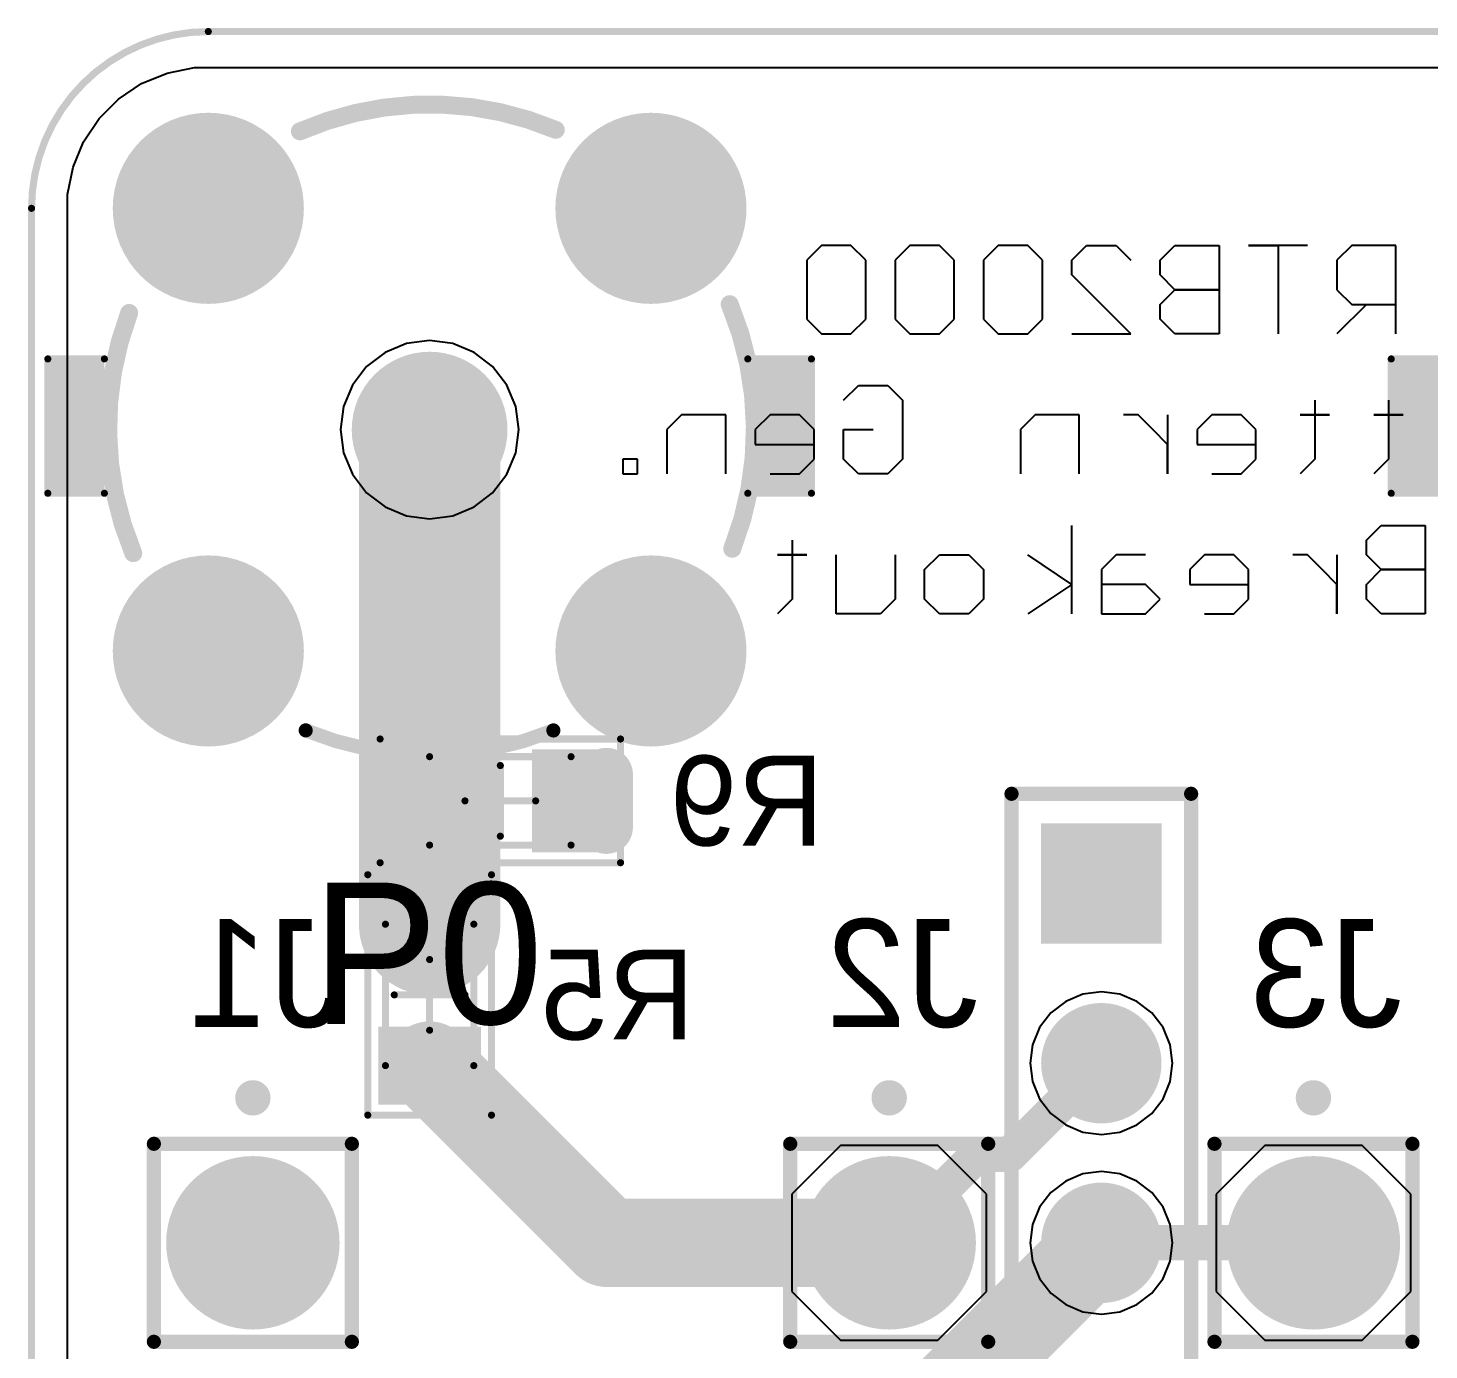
# Model space of a CAD drawing. Extents: x -15.2 to 15.2, y -17.2 to 17.2.
# Drawn here: x -15.18 to 4.63, y -1.52 to 17.18 of the extents above; entities that cross this region are included whole.
import ezdxf

# ---------------------------------------------------------------- set-up
doc = ezdxf.new("R2010")
doc.units = 0
doc.layers.get('0').update_dxf_attribs({"linetype": 'CONTINUOUS'})
for name, color, linetype in [('BOTTOMLAYER', 5, 'CONTINUOUS'), ('BOTTOMOVERLAY', 54, 'CONTINUOUS'), ('BOTTOMPASTE', 16, 'CONTINUOUS'), ('BOTTOMSOLDER', 6, 'CONTINUOUS'), ('MECHANICAL1', 6, 'CONTINUOUS'), ('MECHANICAL13', 56, 'CONTINUOUS'), ('MECHANICAL4', 56, 'CONTINUOUS'), ('MULTILAYER', 9, 'CONTINUOUS'), ('TOPLAYER', 1, 'CONTINUOUS'), ('TOPOVERLAY', 2, 'CONTINUOUS'), ('TOPSOLDER', 216, 'CONTINUOUS')]:
    doc.layers.add(name, color=color, linetype=linetype)

# ---------------------------------------------------------------- blocks, each defined once
blk = doc.blocks.new('PIN1_B_5')
at = {"layer": 'BOTTOMLAYER', "const_width": 1.12499902}
blk.add_lwpolyline([(-0.56250078, 0, 1), (0.56250078, 0, 1)], format="xyb", close=True, dxfattribs=at)
at = {"layer": 'BOTTOMOVERLAY', "const_width": 0.1999996}
for points in [[(-1.39999974, 1.39999974), (-1.39999974, -1.39999974)], [(1.3999972, 1.3999972), (-1.3999972, 1.3999972)], [(1.3999972, 1.3999972), (1.3999972, -1.3999972)], [(1.39999974, -1.39999974), (-1.39999974, -1.39999974)]]:
    blk.add_lwpolyline(points, dxfattribs=at)
at = {"layer": 'BOTTOMOVERLAY'}
for points, const_width in [([(-1.44999964, 1.39999974, 1), (-1.34999984, 1.39999974, 1)], 0.0999998), ([(-1.4499971, 1.3999972, 1), (-1.3499973, 1.3999972, 1)], 0.0999998), ([(1.3499973, 1.3999972, 1), (1.4499971, 1.3999972, 1)], 0.0999998), ([(1.3499973, 1.3999972, 1), (1.4499971, 1.3999972, 1)], 0.0999998), ([(-1.44999964, -1.39999974, 1), (-1.34999984, -1.39999974, 1)], 0.0999998), ([(-1.44999964, -1.39999974, 1), (-1.34999984, -1.39999974, 1)], 0.0999998), ([(1.3499973, -1.3999972, 1), (1.4499971, -1.3999972, 1)], 0.0999998), ([(1.34999984, -1.39999974, 1), (1.44999964, -1.39999974, 1)], 0.0999998), ([(0.12500102, -2.05000098, 1), (-0.12500102, -2.05000098, 1)], 0.2499995), ([(-0.18750026, -2.05000098, 1), (-0.06250178, -2.05000098, 1)], 0.12499848), ([(0.06250178, -2.05000098, 1), (0.18750026, -2.05000098, 1)], 0.12499848)]:
    blk.add_lwpolyline(points, format="xyb", close=True, dxfattribs=dict(at, const_width=const_width))
at = {"layer": 'BOTTOMSOLDER', "const_width": 1.22659902}
blk.add_lwpolyline([(-0.61330078, 0, 1), (0.61330078, 0, 1)], format="xyb", close=True, dxfattribs=at)
at = {"layer": 'MULTILAYER', "const_width": 1.12499902}
blk.add_lwpolyline([(-0.56250078, 0, 1), (0.56250078, 0, 1)], format="xyb", close=True, dxfattribs=at)
at = {"layer": 'TOPLAYER', "const_width": 1.12499902}
blk.add_lwpolyline([(-0.56250078, 0, 1), (0.56250078, 0, 1)], format="xyb", close=True, dxfattribs=at)
at = {"layer": 'TOPSOLDER', "const_width": 1.22659902}
blk.add_lwpolyline([(-0.61330078, 0, 1), (0.61330078, 0, 1)], format="xyb", close=True, dxfattribs=at)
blk = doc.blocks.new('PIN1_B_6')
at = {"layer": 'BOTTOMLAYER', "const_width": 1.12499902}
blk.add_lwpolyline([(-0.56250078, 0, 1), (0.56250078, 0, 1)], format="xyb", close=True, dxfattribs=at)
at = {"layer": 'BOTTOMOVERLAY', "const_width": 0.1999996}
for points in [[(-1.39999974, 1.39999974), (-1.39999974, -1.39999974)], [(1.3999972, 1.3999972), (-1.3999972, 1.3999972)], [(1.3999972, 1.3999972), (1.3999972, -1.3999972)], [(1.39999974, -1.39999974), (-1.39999974, -1.39999974)]]:
    blk.add_lwpolyline(points, dxfattribs=at)
at = {"layer": 'BOTTOMOVERLAY'}
for points, const_width in [([(-1.44999964, 1.39999974, 1), (-1.34999984, 1.39999974, 1)], 0.0999998), ([(-1.4499971, 1.3999972, 1), (-1.3499973, 1.3999972, 1)], 0.0999998), ([(1.3499973, 1.3999972, 1), (1.4499971, 1.3999972, 1)], 0.0999998), ([(1.3499973, 1.3999972, 1), (1.4499971, 1.3999972, 1)], 0.0999998), ([(-1.44999964, -1.39999974, 1), (-1.34999984, -1.39999974, 1)], 0.0999998), ([(-1.44999964, -1.39999974, 1), (-1.34999984, -1.39999974, 1)], 0.0999998), ([(1.3499973, -1.3999972, 1), (1.4499971, -1.3999972, 1)], 0.0999998), ([(1.34999984, -1.39999974, 1), (1.44999964, -1.39999974, 1)], 0.0999998), ([(0.12500102, -2.05000098, 1), (-0.12500102, -2.05000098, 1)], 0.2499995), ([(-0.18750026, -2.05000098, 1), (-0.06250178, -2.05000098, 1)], 0.12499848), ([(0.06250178, -2.05000098, 1), (0.18750026, -2.05000098, 1)], 0.12499848)]:
    blk.add_lwpolyline(points, format="xyb", close=True, dxfattribs=dict(at, const_width=const_width))
at = {"layer": 'BOTTOMSOLDER', "const_width": 1.22659902}
blk.add_lwpolyline([(-0.61330078, 0, 1), (0.61330078, 0, 1)], format="xyb", close=True, dxfattribs=at)
at = {"layer": 'MULTILAYER', "const_width": 1.12499902}
blk.add_lwpolyline([(-0.56250078, 0, 1), (0.56250078, 0, 1)], format="xyb", close=True, dxfattribs=at)
at = {"layer": 'TOPLAYER', "const_width": 1.12499902}
blk.add_lwpolyline([(-0.56250078, 0, 1), (0.56250078, 0, 1)], format="xyb", close=True, dxfattribs=at)
at = {"layer": 'TOPSOLDER', "const_width": 1.22659902}
blk.add_lwpolyline([(-0.61330078, 0, 1), (0.61330078, 0, 1)], format="xyb", close=True, dxfattribs=at)
blk = doc.blocks.new('BNC_S________9')
at = {"layer": 'BOTTOMLAYER'}
for points, const_width in [([(-3.75499884, 3.12999882, 1), (-2.5049988, 3.12999882, 1)], 1.25000004), ([(2.5049988, 3.12999882, 1), (3.75499884, 3.12999882, 1)], 1.25000004), ([(-0.499999, 0, 1), (0.499999, 0, 1)], 1.00000054), ([(-3.75499884, -3.12999882, 1), (-2.5049988, -3.12999882, 1)], 1.25000004), ([(2.5049988, -3.12999882, 1), (3.75499884, -3.12999882, 1)], 1.25000004)]:
    blk.add_lwpolyline(points, format="xyb", close=True, dxfattribs=dict(at, const_width=const_width))
at = {"layer": 'BOTTOMSOLDER'}
for points, const_width in [([(-3.80579884, 3.12999882, 1), (-2.4541988, 3.12999882, 1)], 1.35160004), ([(2.4541988, 3.12999882, 1), (3.80579884, 3.12999882, 1)], 1.35160004), ([(-0.5507989999999999, 0, 1), (0.5507989999999999, 0, 1)], 1.10160054), ([(-3.80579884, -3.12999882, 1), (-2.4541988, -3.12999882, 1)], 1.35160004), ([(2.4541988, -3.12999882, 1), (3.80579884, -3.12999882, 1)], 1.35160004)]:
    blk.add_lwpolyline(points, format="xyb", close=True, dxfattribs=dict(at, const_width=const_width))
at = {"layer": 'MULTILAYER'}
for points, const_width in [([(-3.75499884, 3.12999882, 1), (-2.5049988, 3.12999882, 1)], 1.25000004), ([(2.5049988, 3.12999882, 1), (3.75499884, 3.12999882, 1)], 1.25000004), ([(-0.499999, 0, 1), (0.499999, 0, 1)], 1.00000054), ([(-3.75499884, -3.12999882, 1), (-2.5049988, -3.12999882, 1)], 1.25000004), ([(2.5049988, -3.12999882, 1), (3.75499884, -3.12999882, 1)], 1.25000004)]:
    blk.add_lwpolyline(points, format="xyb", close=True, dxfattribs=dict(at, const_width=const_width))
at = {"layer": 'TOPLAYER'}
for points, const_width in [([(-3.75499884, 3.12999882, 1), (-2.5049988, 3.12999882, 1)], 1.25000004), ([(2.5049988, 3.12999882, 1), (3.75499884, 3.12999882, 1)], 1.25000004), ([(-0.499999, 0, 1), (0.499999, 0, 1)], 1.00000054), ([(-3.75499884, -3.12999882, 1), (-2.5049988, -3.12999882, 1)], 1.25000004), ([(2.5049988, -3.12999882, 1), (3.75499884, -3.12999882, 1)], 1.25000004)]:
    blk.add_lwpolyline(points, format="xyb", close=True, dxfattribs=dict(at, const_width=const_width))
at = {"layer": 'TOPOVERLAY'}
for points, const_width in [([(-1.8341721, 4.2185082, -0.2048931327133872), (1.78390296, 4.24001184)], 0.254), ([(4.243867559999999, 1.77470816, -0.1951766567485314), (4.280448639999999, -1.68456356)], 0.254), ([(-4.19178232, -1.7465675, -0.191490173943644), (-4.24984418, 1.65052248)], 0.254), ([(1.75010318, -4.25407328, -0.1978330307648603), (-1.75292512, -4.2529125)], 0.1999996)]:
    blk.add_lwpolyline(points, format="xyb", dxfattribs=dict(at, const_width=const_width))
for points, const_width in [([(1.72040296, 4.24001184, 1), (1.84740296, 4.24001184, 1)], 0.127), ([(-1.8976721, 4.2185082, 1), (-1.7706721, 4.2185082, 1)], 0.127), ([(4.18036756, 1.77470816, 1), (4.307367559999999, 1.77470816, 1)], 0.127), ([(-4.31334418, 1.65052248, 1), (-4.18634418, 1.65052248, 1)], 0.127), ([(-5.42499804, 1.00000054, 1), (-5.375000679999999, 1.00000054, 1)], 0.0499999), ([(-5.42499804, 1.00000054, 1), (-5.375000679999999, 1.00000054, 1)], 0.0499999), ([(-4.62499964, 1.00000054, 1), (-4.57500228, 1.00000054, 1)], 0.0499999), ([(4.47500248, 1.00000054, 1), (4.52499984, 1.00000054, 1)], 0.0499999), ([(5.375000679999999, 1.00000054, 1), (5.42499804, 1.00000054, 1)], 0.0499999), ([(5.375000679999999, 1.00000054, 1), (5.42499804, 1.00000054, 1)], 0.0499999), ([(-5.42499804, -0.90000074, 1), (-5.375000679999999, -0.90000074, 1)], 0.0499999), ([(-5.42499804, -0.90000074, 1), (-5.375000679999999, -0.90000074, 1)], 0.0499999), ([(-4.62499964, -0.90000074, 1), (-4.57500228, -0.90000074, 1)], 0.0499999), ([(4.47500248, -0.90000074, 1), (4.52499984, -0.90000074, 1)], 0.0499999), ([(5.375000679999999, -0.90000074, 1), (5.42499804, -0.90000074, 1)], 0.0499999), ([(5.375000679999999, -0.90000074, 1), (5.42499804, -0.90000074, 1)], 0.0499999), ([(4.216948639999999, -1.68456356, 1), (4.34394864, -1.68456356, 1)], 0.127), ([(-4.25528232, -1.7465675, 1), (-4.12828232, -1.7465675, 1)], 0.127), ([(-1.80292502, -4.2529125, 1), (-1.70292522, -4.2529125, 1)], 0.0999998), ([(1.70010328, -4.25407328, 1), (1.80010308, -4.25407328, 1)], 0.0999998)]:
    blk.add_lwpolyline(points, format="xyb", close=True, dxfattribs=dict(at, const_width=const_width))
at = {"layer": 'TOPOVERLAY', "const_width": 0.0999998}
for points in [[(-5.39999936, 1.00000054), (-4.60000096, 1.00000054)], [(-5.39999936, -0.90000074), (-5.39999936, 1.00000054)], [(4.50000116, 1.00000054), (5.39999936, 1.00000054)], [(5.39999936, -0.90000074), (5.39999936, 1.00000054)], [(-5.39999936, -0.90000074), (-4.60000096, -0.90000074)], [(4.50000116, -0.90000074), (5.39999936, -0.90000074)]]:
    blk.add_lwpolyline(points, dxfattribs=at)
at = {"layer": 'TOPOVERLAY'}
for points in [[(-5.39999936, -0.90000074), (-4.60000096, -0.90000074), (-5.39999936, 1.00000054), (-4.60000096, 1.00000054)], [(4.60000096, -0.90000074), (5.39999936, -0.90000074), (4.60000096, 1.00000054), (5.39999936, 1.00000054)]]:
    blk.add_solid(points, dxfattribs=at)
at = {"layer": 'TOPSOLDER'}
for points, const_width in [([(-3.80579884, 3.12999882, 1), (-2.4541988, 3.12999882, 1)], 1.35160004), ([(2.4541988, 3.12999882, 1), (3.80579884, 3.12999882, 1)], 1.35160004), ([(-0.5507989999999999, 0, 1), (0.5507989999999999, 0, 1)], 1.10160054), ([(-3.80579884, -3.12999882, 1), (-2.4541988, -3.12999882, 1)], 1.35160004), ([(2.4541988, -3.12999882, 1), (3.80579884, -3.12999882, 1)], 1.35160004)]:
    blk.add_lwpolyline(points, format="xyb", close=True, dxfattribs=dict(at, const_width=const_width))
blk = doc.blocks.new('BNC_S________11')
at = {"layer": 'BOTTOMLAYER'}
for points, const_width in [([(-3.75499884, 3.12999882, 1), (-2.5049988, 3.12999882, 1)], 1.25000004), ([(2.5049988, 3.12999882, 1), (3.75499884, 3.12999882, 1)], 1.25000004), ([(-0.499999, 0, 1), (0.499999, 0, 1)], 1.00000054), ([(-3.75499884, -3.12999882, 1), (-2.5049988, -3.12999882, 1)], 1.25000004), ([(2.5049988, -3.12999882, 1), (3.75499884, -3.12999882, 1)], 1.25000004)]:
    blk.add_lwpolyline(points, format="xyb", close=True, dxfattribs=dict(at, const_width=const_width))
at = {"layer": 'BOTTOMSOLDER'}
for points, const_width in [([(-3.80579884, 3.12999882, 1), (-2.4541988, 3.12999882, 1)], 1.35160004), ([(2.4541988, 3.12999882, 1), (3.80579884, 3.12999882, 1)], 1.35160004), ([(-0.5507989999999999, 0, 1), (0.5507989999999999, 0, 1)], 1.10160054), ([(-3.80579884, -3.12999882, 1), (-2.4541988, -3.12999882, 1)], 1.35160004), ([(2.4541988, -3.12999882, 1), (3.80579884, -3.12999882, 1)], 1.35160004)]:
    blk.add_lwpolyline(points, format="xyb", close=True, dxfattribs=dict(at, const_width=const_width))
at = {"layer": 'MULTILAYER'}
for points, const_width in [([(-3.75499884, 3.12999882, 1), (-2.5049988, 3.12999882, 1)], 1.25000004), ([(2.5049988, 3.12999882, 1), (3.75499884, 3.12999882, 1)], 1.25000004), ([(-0.499999, 0, 1), (0.499999, 0, 1)], 1.00000054), ([(-3.75499884, -3.12999882, 1), (-2.5049988, -3.12999882, 1)], 1.25000004), ([(2.5049988, -3.12999882, 1), (3.75499884, -3.12999882, 1)], 1.25000004)]:
    blk.add_lwpolyline(points, format="xyb", close=True, dxfattribs=dict(at, const_width=const_width))
at = {"layer": 'TOPLAYER'}
for points, const_width in [([(-3.75499884, 3.12999882, 1), (-2.5049988, 3.12999882, 1)], 1.25000004), ([(2.5049988, 3.12999882, 1), (3.75499884, 3.12999882, 1)], 1.25000004), ([(-0.499999, 0, 1), (0.499999, 0, 1)], 1.00000054), ([(-3.75499884, -3.12999882, 1), (-2.5049988, -3.12999882, 1)], 1.25000004), ([(2.5049988, -3.12999882, 1), (3.75499884, -3.12999882, 1)], 1.25000004)]:
    blk.add_lwpolyline(points, format="xyb", close=True, dxfattribs=dict(at, const_width=const_width))
at = {"layer": 'TOPOVERLAY'}
for points, const_width in [([(-1.8341721, 4.2185082, -0.2048931327133872), (1.78390296, 4.24001184)], 0.254), ([(4.243867559999999, 1.77470816, -0.1951766567485314), (4.280448639999999, -1.68456356)], 0.254), ([(-4.19178232, -1.7465675, -0.191490173943644), (-4.24984418, 1.65052248)], 0.254), ([(1.75010318, -4.25407328, -0.1978330307648603), (-1.75292512, -4.2529125)], 0.1999996)]:
    blk.add_lwpolyline(points, format="xyb", dxfattribs=dict(at, const_width=const_width))
for points, const_width in [([(1.72040296, 4.24001184, 1), (1.84740296, 4.24001184, 1)], 0.127), ([(-1.8976721, 4.2185082, 1), (-1.7706721, 4.2185082, 1)], 0.127), ([(4.18036756, 1.77470816, 1), (4.307367559999999, 1.77470816, 1)], 0.127), ([(-4.31334418, 1.65052248, 1), (-4.18634418, 1.65052248, 1)], 0.127), ([(-5.42499804, 1.00000054, 1), (-5.375000679999999, 1.00000054, 1)], 0.0499999), ([(-5.42499804, 1.00000054, 1), (-5.375000679999999, 1.00000054, 1)], 0.0499999), ([(-4.62499964, 1.00000054, 1), (-4.57500228, 1.00000054, 1)], 0.0499999), ([(4.47500248, 1.00000054, 1), (4.52499984, 1.00000054, 1)], 0.0499999), ([(5.375000679999999, 1.00000054, 1), (5.42499804, 1.00000054, 1)], 0.0499999), ([(5.375000679999999, 1.00000054, 1), (5.42499804, 1.00000054, 1)], 0.0499999), ([(-5.42499804, -0.90000074, 1), (-5.375000679999999, -0.90000074, 1)], 0.0499999), ([(-5.42499804, -0.90000074, 1), (-5.375000679999999, -0.90000074, 1)], 0.0499999), ([(-4.62499964, -0.90000074, 1), (-4.57500228, -0.90000074, 1)], 0.0499999), ([(4.47500248, -0.90000074, 1), (4.52499984, -0.90000074, 1)], 0.0499999), ([(5.375000679999999, -0.90000074, 1), (5.42499804, -0.90000074, 1)], 0.0499999), ([(5.375000679999999, -0.90000074, 1), (5.42499804, -0.90000074, 1)], 0.0499999), ([(4.216948639999999, -1.68456356, 1), (4.34394864, -1.68456356, 1)], 0.127), ([(-4.25528232, -1.7465675, 1), (-4.12828232, -1.7465675, 1)], 0.127), ([(-1.80292502, -4.2529125, 1), (-1.70292522, -4.2529125, 1)], 0.0999998), ([(1.70010328, -4.25407328, 1), (1.80010308, -4.25407328, 1)], 0.0999998)]:
    blk.add_lwpolyline(points, format="xyb", close=True, dxfattribs=dict(at, const_width=const_width))
at = {"layer": 'TOPOVERLAY', "const_width": 0.0999998}
for points in [[(-5.39999936, 1.00000054), (-4.60000096, 1.00000054)], [(-5.39999936, -0.90000074), (-5.39999936, 1.00000054)], [(4.50000116, 1.00000054), (5.39999936, 1.00000054)], [(5.39999936, -0.90000074), (5.39999936, 1.00000054)], [(-5.39999936, -0.90000074), (-4.60000096, -0.90000074)], [(4.50000116, -0.90000074), (5.39999936, -0.90000074)]]:
    blk.add_lwpolyline(points, dxfattribs=at)
at = {"layer": 'TOPOVERLAY'}
for points in [[(-5.39999936, -0.90000074), (-4.60000096, -0.90000074), (-5.39999936, 1.00000054), (-4.60000096, 1.00000054)], [(4.60000096, -0.90000074), (5.39999936, -0.90000074), (4.60000096, 1.00000054), (5.39999936, 1.00000054)]]:
    blk.add_solid(points, dxfattribs=at)
at = {"layer": 'TOPSOLDER'}
for points, const_width in [([(-3.80579884, 3.12999882, 1), (-2.4541988, 3.12999882, 1)], 1.35160004), ([(2.4541988, 3.12999882, 1), (3.80579884, 3.12999882, 1)], 1.35160004), ([(-0.5507989999999999, 0, 1), (0.5507989999999999, 0, 1)], 1.10160054), ([(-3.80579884, -3.12999882, 1), (-2.4541988, -3.12999882, 1)], 1.35160004), ([(2.4541988, -3.12999882, 1), (3.80579884, -3.12999882, 1)], 1.35160004)]:
    blk.add_lwpolyline(points, format="xyb", close=True, dxfattribs=dict(at, const_width=const_width))
blk = doc.blocks.new('0805R_B_13')
at = {"layer": 'BOTTOMLAYER'}
for points in [[(-1.44999964, 0.62500002), (-1.44999964, -0.62500002), (-0.55000144, 0.62500002), (-0.55000144, -0.62500002)], [(0.55000144, 0.62500002), (0.55000144, -0.62500002), (1.44999964, 0.62500002), (1.44999964, -0.62500002)]]:
    blk.add_solid(points, dxfattribs=at)
at = {"layer": 'BOTTOMPASTE'}
for points in [[(-1.44999964, 0.62500002), (-1.44999964, -0.62500002), (-0.55000144, 0.62500002), (-0.55000144, -0.62500002)], [(0.55000144, 0.62500002), (0.55000144, -0.62500002), (1.44999964, 0.62500002), (1.44999964, -0.62500002)]]:
    blk.add_solid(points, dxfattribs=at)
at = {"layer": 'BOTTOMSOLDER'}
for points in [[(-1.55159964, 0.72660002), (-1.55159964, -0.72660002), (-0.4484014399999999, 0.72660002), (-0.4484014399999999, -0.72660002)], [(0.4484014399999999, 0.72660002), (0.4484014399999999, -0.72660002), (1.55159964, 0.72660002), (1.55159964, -0.72660002)]]:
    blk.add_solid(points, dxfattribs=at)
at = {"layer": 'MECHANICAL13', "const_width": 0.0999998}
for points in [[(-1.70000168, -0.87499952), (-1.70000168, 0.87499952)], [(1.69999914, 0.87499952), (-1.70000168, 0.87499952)], [(1.69999914, -0.87499952), (1.69999914, 0.87499952)], [(-1.00000054, -0.62500002), (-1.00000054, 0.62500002)], [(1.00000054, 0.62500002), (-1.00000054, 0.62500002)], [(1.00000054, -0.62500002), (1.00000054, 0.62500002)], [(0, -0.499999), (0, 0.499999)], [(0.499999, 0), (-0.50000154, 0)], [(1.00000054, -0.62500002), (-1.00000054, -0.62500002)], [(1.69999914, -0.87499952), (-1.70000168, -0.87499952)]]:
    blk.add_lwpolyline(points, dxfattribs=at)
at = {"layer": 'MECHANICAL13', "const_width": 0.0499999}
for points in [[(-1.72500036, 0.87499952, 1), (-1.675003, 0.87499952, 1)], [(-1.72500036, 0.87499952, 1), (-1.675003, 0.87499952, 1)], [(1.67500046, 0.87499952, 1), (1.72499782, 0.87499952, 1)], [(1.67500046, 0.87499952, 1), (1.72499782, 0.87499952, 1)], [(-1.02499922, 0.62500002, 1), (-0.97500186, 0.62500002, 1)], [(-1.02499922, 0.62500002, 1), (-0.97500186, 0.62500002, 1)], [(0.97500186, 0.62500002, 1), (1.02499922, 0.62500002, 1)], [(0.97500186, 0.62500002, 1), (1.02499922, 0.62500002, 1)], [(-0.02499868, 0.499999, 1), (0.02499868, 0.499999, 1)], [(-0.52500022, 0, 1), (-0.47500286, 0, 1)], [(0.47500032, 0, 1), (0.5249976799999999, 0, 1)], [(-1.02499922, -0.62500002, 1), (-0.97500186, -0.62500002, 1)], [(-1.02499922, -0.62500002, 1), (-0.97500186, -0.62500002, 1)], [(-0.02499868, -0.499999, 1), (0.02499868, -0.499999, 1)], [(0.97500186, -0.62500002, 1), (1.02499922, -0.62500002, 1)], [(0.97500186, -0.62500002, 1), (1.02499922, -0.62500002, 1)], [(-1.72500036, -0.87499952, 1), (-1.675003, -0.87499952, 1)], [(-1.72500036, -0.87499952, 1), (-1.675003, -0.87499952, 1)], [(1.67500046, -0.87499952, 1), (1.72499782, -0.87499952, 1)], [(1.67500046, -0.87499952, 1), (1.72499782, -0.87499952, 1)]]:
    blk.add_lwpolyline(points, format="xyb", close=True, dxfattribs=at)
blk = doc.blocks.new('0805R_B_15')
at = {"layer": 'BOTTOMLAYER'}
for points in [[(-1.44999964, 0.62500002), (-1.44999964, -0.62500002), (-0.55000144, 0.62500002), (-0.55000144, -0.62500002)], [(0.55000144, 0.62500002), (0.55000144, -0.62500002), (1.44999964, 0.62500002), (1.44999964, -0.62500002)]]:
    blk.add_solid(points, dxfattribs=at)
at = {"layer": 'BOTTOMPASTE'}
for points in [[(-1.44999964, 0.62500002), (-1.44999964, -0.62500002), (-0.55000144, 0.62500002), (-0.55000144, -0.62500002)], [(0.55000144, 0.62500002), (0.55000144, -0.62500002), (1.44999964, 0.62500002), (1.44999964, -0.62500002)]]:
    blk.add_solid(points, dxfattribs=at)
at = {"layer": 'BOTTOMSOLDER'}
for points in [[(-1.55159964, 0.72660002), (-1.55159964, -0.72660002), (-0.4484014399999999, 0.72660002), (-0.4484014399999999, -0.72660002)], [(0.4484014399999999, 0.72660002), (0.4484014399999999, -0.72660002), (1.55159964, 0.72660002), (1.55159964, -0.72660002)]]:
    blk.add_solid(points, dxfattribs=at)
at = {"layer": 'MECHANICAL13', "const_width": 0.0999998}
for points in [[(-1.70000168, -0.87499952), (-1.70000168, 0.87499952)], [(-1.70000168, 0.87499952), (1.69999914, 0.87499952)], [(1.69999914, -0.87499952), (1.69999914, 0.87499952)], [(-1.00000054, -0.62500002), (-1.00000054, 0.62500002)], [(-1.00000054, 0.62500002), (1.00000054, 0.62500002)], [(1.00000054, -0.62500002), (1.00000054, 0.62500002)], [(0, -0.499999), (0, 0.499999)], [(-0.50000154, 0), (0.499999, 0)], [(-1.00000054, -0.62500002), (1.00000054, -0.62500002)], [(-1.70000168, -0.87499952), (1.69999914, -0.87499952)]]:
    blk.add_lwpolyline(points, dxfattribs=at)
at = {"layer": 'MECHANICAL13', "const_width": 0.0499999}
for points in [[(-1.72500036, 0.87499952, 1), (-1.675003, 0.87499952, 1)], [(-1.72500036, 0.87499952, 1), (-1.675003, 0.87499952, 1)], [(1.67500046, 0.87499952, 1), (1.72499782, 0.87499952, 1)], [(1.67500046, 0.87499952, 1), (1.72499782, 0.87499952, 1)], [(-1.02499922, 0.62500002, 1), (-0.97500186, 0.62500002, 1)], [(-1.02499922, 0.62500002, 1), (-0.97500186, 0.62500002, 1)], [(0.97500186, 0.62500002, 1), (1.02499922, 0.62500002, 1)], [(0.97500186, 0.62500002, 1), (1.02499922, 0.62500002, 1)], [(-0.02499868, 0.499999, 1), (0.02499868, 0.499999, 1)], [(-0.52500022, 0, 1), (-0.47500286, 0, 1)], [(0.47500032, 0, 1), (0.5249976799999999, 0, 1)], [(-1.02499922, -0.62500002, 1), (-0.97500186, -0.62500002, 1)], [(-1.02499922, -0.62500002, 1), (-0.97500186, -0.62500002, 1)], [(-0.02499868, -0.499999, 1), (0.02499868, -0.499999, 1)], [(0.97500186, -0.62500002, 1), (1.02499922, -0.62500002, 1)], [(0.97500186, -0.62500002, 1), (1.02499922, -0.62500002, 1)], [(-1.72500036, -0.87499952, 1), (-1.675003, -0.87499952, 1)], [(-1.72500036, -0.87499952, 1), (-1.675003, -0.87499952, 1)], [(1.67500046, -0.87499952, 1), (1.72499782, -0.87499952, 1)], [(1.67500046, -0.87499952, 1), (1.72499782, -0.87499952, 1)]]:
    blk.add_lwpolyline(points, format="xyb", close=True, dxfattribs=at)
blk = doc.blocks.new('PIN1_B_17')
at = {"layer": 'BOTTOMLAYER', "const_width": 1.12499902}
blk.add_lwpolyline([(-0.56250078, 0, 1), (0.56250078, 0, 1)], format="xyb", close=True, dxfattribs=at)
at = {"layer": 'BOTTOMOVERLAY', "const_width": 0.1999996}
for points in [[(-1.39999974, 1.39999974), (-1.39999974, -1.39999974)], [(1.3999972, 1.3999972), (-1.3999972, 1.3999972)], [(1.3999972, 1.3999972), (1.3999972, -1.3999972)], [(1.39999974, -1.39999974), (-1.39999974, -1.39999974)]]:
    blk.add_lwpolyline(points, dxfattribs=at)
at = {"layer": 'BOTTOMOVERLAY'}
for points, const_width in [([(-1.44999964, 1.39999974, 1), (-1.34999984, 1.39999974, 1)], 0.0999998), ([(-1.4499971, 1.3999972, 1), (-1.3499973, 1.3999972, 1)], 0.0999998), ([(1.3499973, 1.3999972, 1), (1.4499971, 1.3999972, 1)], 0.0999998), ([(1.3499973, 1.3999972, 1), (1.4499971, 1.3999972, 1)], 0.0999998), ([(-1.44999964, -1.39999974, 1), (-1.34999984, -1.39999974, 1)], 0.0999998), ([(-1.44999964, -1.39999974, 1), (-1.34999984, -1.39999974, 1)], 0.0999998), ([(1.3499973, -1.3999972, 1), (1.4499971, -1.3999972, 1)], 0.0999998), ([(1.34999984, -1.39999974, 1), (1.44999964, -1.39999974, 1)], 0.0999998), ([(0.12500102, -2.05000098, 1), (-0.12500102, -2.05000098, 1)], 0.2499995), ([(-0.18750026, -2.05000098, 1), (-0.06250178, -2.05000098, 1)], 0.12499848), ([(0.06250178, -2.05000098, 1), (0.18750026, -2.05000098, 1)], 0.12499848)]:
    blk.add_lwpolyline(points, format="xyb", close=True, dxfattribs=dict(at, const_width=const_width))
at = {"layer": 'BOTTOMSOLDER', "const_width": 1.22659902}
blk.add_lwpolyline([(-0.61330078, 0, 1), (0.61330078, 0, 1)], format="xyb", close=True, dxfattribs=at)
at = {"layer": 'MULTILAYER', "const_width": 1.12499902}
blk.add_lwpolyline([(-0.56250078, 0, 1), (0.56250078, 0, 1)], format="xyb", close=True, dxfattribs=at)
at = {"layer": 'TOPLAYER', "const_width": 1.12499902}
blk.add_lwpolyline([(-0.56250078, 0, 1), (0.56250078, 0, 1)], format="xyb", close=True, dxfattribs=at)
at = {"layer": 'TOPSOLDER', "const_width": 1.22659902}
blk.add_lwpolyline([(-0.61330078, 0, 1), (0.61330078, 0, 1)], format="xyb", close=True, dxfattribs=at)
blk = doc.blocks.new('HDR1X5_18')
at = {"layer": 'BOTTOMLAYER', "const_width": 0.7499985}
for points in [[(2.16499948, 0, 1), (2.91500052, 0, 1)], [(4.70499948, 0, 1), (5.45500052, 0, 1)], [(7.24499948, 0, 1), (7.995000519999999, 0, 1)], [(9.784999479999998, 0, 1), (10.53500052, 0, 1)]]:
    blk.add_lwpolyline(points, format="xyb", close=True, dxfattribs=at)
at = {"layer": 'BOTTOMLAYER'}
blk.add_solid([(-0.7499985, -0.7499985), (0.7499985, -0.7499985), (-0.7499985, 0.7499985), (0.7499985, 0.7499985)], dxfattribs=at)
at = {"layer": 'BOTTOMSOLDER', "const_width": 0.8515985}
for points in [[(2.11419948, 0, 1), (2.96580052, 0, 1)], [(4.654199479999999, 0, 1), (5.50580052, 0, 1)], [(7.194199479999999, 0, 1), (8.045800519999998, 0, 1)], [(9.734199480000001, 0, 1), (10.58580052, 0, 1)]]:
    blk.add_lwpolyline(points, format="xyb", close=True, dxfattribs=at)
at = {"layer": 'BOTTOMSOLDER'}
blk.add_solid([(-0.8515985, -0.8515985), (0.8515985, -0.8515985), (-0.8515985, 0.8515985), (0.8515985, 0.8515985)], dxfattribs=at)
at = {"layer": 'MULTILAYER', "const_width": 0.7499985}
for points in [[(2.16499948, 0, 1), (2.91500052, 0, 1)], [(4.70499948, 0, 1), (5.45500052, 0, 1)], [(7.24499948, 0, 1), (7.995000519999999, 0, 1)], [(9.784999479999998, 0, 1), (10.53500052, 0, 1)]]:
    blk.add_lwpolyline(points, format="xyb", close=True, dxfattribs=at)
at = {"layer": 'MULTILAYER'}
blk.add_solid([(-0.7499985, -0.7499985), (0.7499985, -0.7499985), (-0.7499985, 0.7499985), (0.7499985, 0.7499985)], dxfattribs=at)
at = {"layer": 'TOPLAYER', "const_width": 0.7499985}
for points in [[(2.16499948, 0, 1), (2.91500052, 0, 1)], [(4.70499948, 0, 1), (5.45500052, 0, 1)], [(7.24499948, 0, 1), (7.995000519999999, 0, 1)], [(9.784999479999998, 0, 1), (10.53500052, 0, 1)]]:
    blk.add_lwpolyline(points, format="xyb", close=True, dxfattribs=at)
at = {"layer": 'TOPLAYER'}
blk.add_solid([(-0.7499985, -0.7499985), (0.7499985, -0.7499985), (-0.7499985, 0.7499985), (0.7499985, 0.7499985)], dxfattribs=at)
at = {"layer": 'TOPOVERLAY', "const_width": 0.1999996}
for points in [[(11.43, 1.27), (-1.27, 1.27)], [(-1.27, -1.27), (-1.27, 1.27)], [(11.43, -1.27), (11.43, 1.27)], [(11.43, -1.27), (-1.27, -1.27)]]:
    blk.add_lwpolyline(points, dxfattribs=at)
at = {"layer": 'TOPOVERLAY', "const_width": 0.0999998}
for points in [[(-1.3199999, 1.27, 1), (-1.2200001, 1.27, 1)], [(-1.3199999, 1.27, 1), (-1.2200001, 1.27, 1)], [(11.3800001, 1.27, 1), (11.4799999, 1.27, 1)], [(11.3800001, 1.27, 1), (11.4799999, 1.27, 1)], [(-1.3199999, -1.27, 1), (-1.2200001, -1.27, 1)], [(-1.3199999, -1.27, 1), (-1.2200001, -1.27, 1)], [(11.3800001, -1.27, 1), (11.4799999, -1.27, 1)], [(11.3800001, -1.27, 1), (11.4799999, -1.27, 1)]]:
    blk.add_lwpolyline(points, format="xyb", close=True, dxfattribs=at)
at = {"layer": 'TOPSOLDER', "const_width": 0.8515985}
for points in [[(2.11419948, 0, 1), (2.96580052, 0, 1)], [(4.654199479999999, 0, 1), (5.50580052, 0, 1)], [(7.194199479999999, 0, 1), (8.045800519999998, 0, 1)], [(9.734199480000001, 0, 1), (10.58580052, 0, 1)]]:
    blk.add_lwpolyline(points, format="xyb", close=True, dxfattribs=at)
at = {"layer": 'TOPSOLDER'}
blk.add_solid([(-0.8515985, -0.8515985), (0.8515985, -0.8515985), (-0.8515985, 0.8515985), (0.8515985, 0.8515985)], dxfattribs=at)

msp = doc.modelspace()

# ---------------------------------------------------------------- linework, layer by layer
at = {"layer": 'BOTTOMLAYER'}
for points, const_width in [([(-9.50008768, 4.505756799999999), (-9.50008768, 11.5000659)], 2.00000108), ([(-6.9999987, 5.875065719999999), (-6.9999987, 6.625066759999999)], 0.75000104), ([(-9.50008768, 4.505756799999999), (-9.49999878, 4.5056679)], 1.49999954), ([(-9.49999878, 2.50566682), (-6.994331959999999, 0)], 1.25000004), ([(-1.28999996, 1.25000004), (0, 2.54)], 0.499999), ([(-2.99999908, 0), (-1.74999904, 1.25000004)], 0.499999), ([(-1.74999904, 1.25000004), (-1.28999996, 1.25000004)], 0.499999), ([(-6.994331959999999, 0), (-2.99999908, 0)], 1.25000004), ([(-2.50000008, -2.50000008), (0, 0)], 1.25000004), ([(0, 0), (3.00000162, 0)], 0.499999)]:
    msp.add_lwpolyline(points, dxfattribs=dict(at, const_width=const_width))
for points, const_width in [([(-10.00008668, 11.5000659, 1), (-9.00008868, 11.5000659, 1)], 1.00000054), ([(-7.18749896, 6.625066759999999, 1), (-6.81249844, 6.625066759999999, 1)], 0.37500052), ([(-7.18749896, 6.625066759999999, 1), (-6.81249844, 6.625066759999999, 1)], 0.37500052), ([(-7.18749896, 5.875065719999999, 1), (-6.81249844, 5.875065719999999, 1)], 0.37500052), ([(-7.18749896, 5.875065719999999, 1), (-6.81249844, 5.875065719999999, 1)], 0.37500052), ([(-10.00008668, 4.505756799999999, 1), (-9.00008868, 4.505756799999999, 1)], 1.00000054), ([(-9.875088199999999, 4.505756799999999, 1), (-9.12508716, 4.505756799999999, 1)], 0.7499985), ([(-9.874999299999999, 4.5056679, 1), (-9.12499826, 4.5056679, 1)], 0.7499985), ([(-9.812497519999999, 2.50566682, 1), (-9.18750004, 2.50566682, 1)], 0.62500002), ([(-0.12499848, 2.54, 1), (0.12499848, 2.54, 1)], 0.2499995), ([(-1.87499752, 1.25000004, 1), (-1.62500056, 1.25000004, 1)], 0.2499995), ([(-1.87499752, 1.25000004, 1), (-1.62500056, 1.25000004, 1)], 0.2499995), ([(-1.41499844, 1.25000004, 1), (-1.16500148, 1.25000004, 1)], 0.2499995), ([(-1.41499844, 1.25000004, 1), (-1.16500148, 1.25000004, 1)], 0.2499995), ([(-7.3068307, 0, 1), (-6.681833219999999, 0, 1)], 0.62500002), ([(-7.3068307, 0, 1), (-6.681833219999999, 0, 1)], 0.62500002), ([(-3.31249782, 0, 1), (-2.68750034, 0, 1)], 0.62500002), ([(-0.31249874, 0, 1), (0.31249874, 0, 1)], 0.62500002), ([(-3.12499756, 0, 1), (-2.8750006, 0, 1)], 0.2499995), ([(-0.12499848, 0, 1), (0.12499848, 0, 1)], 0.2499995), ([(2.87500314, 0, 1), (3.1250001, 0, 1)], 0.2499995)]:
    msp.add_lwpolyline(points, format="xyb", close=True, dxfattribs=dict(at, const_width=const_width))
at = {"layer": 'BOTTOMOVERLAY'}
for p, q in [((-3.95705076, 14.10431266), (-4.16531806, 13.89604536)), ((-3.5405187, 14.10431266), (-3.95705076, 14.10431266)), ((-3.33225394, 13.89604536), (-3.5405187, 14.10431266)), ((-2.70745458, 14.10431266), (-2.91572188, 13.89604536)), ((-2.29092252, 14.10431266), (-2.70745458, 14.10431266)), ((-2.08265776, 13.89604536), (-2.29092252, 14.10431266)), ((-1.4578584, 14.10431266), (-1.6661257, 13.89604536)), ((-1.04132634, 14.10431266), (-1.4578584, 14.10431266)), ((-0.83306158, 13.89604536), (-1.04132634, 14.10431266)), ((-0.41652952, 13.89604536), (-0.20826222, 14.10431266)), ((-0.20826222, 14.10431266), (0.20826984, 14.10431266)), ((0.20826984, 14.10431266), (0.4165346, 13.89604536)), ((0.8330666599999998, 13.89604536), (1.04133396, 14.10431266)), ((1.04133396, 14.10431266), (1.66613078, 14.10431266)), ((1.66613078, 14.10431266), (1.66613078, 12.85471648)), ((2.91572696, 14.10431266), (2.08266284, 14.10431266)), ((2.08266284, 14.10431266), (2.4991949, 14.10431266)), ((2.4991949, 14.10431266), (2.4991949, 12.85471648)), ((3.54052632, 14.10431266), (3.33225902, 13.89604536)), ((4.16532314, 14.10431266), (3.54052632, 14.10431266)), ((4.16532314, 12.85471648), (4.16532314, 14.10431266)), ((-4.16531806, 13.89604536), (-4.16531806, 13.06298124)), ((-3.33225394, 13.06298124), (-3.33225394, 13.89604536)), ((-2.91572188, 13.89604536), (-2.91572188, 13.06298124)), ((-2.08265776, 13.06298124), (-2.08265776, 13.89604536)), ((-1.6661257, 13.89604536), (-1.6661257, 13.06298124)), ((-0.83306158, 13.06298124), (-0.83306158, 13.89604536)), ((-0.41652952, 13.6877806), (-0.41652952, 13.89604536)), ((0.8330666599999998, 13.6877806), (0.8330666599999998, 13.89604536)), ((3.33225902, 13.89604536), (3.33225902, 13.4795133)), ((0.4165346, 12.85471648), (-0.41652952, 13.6877806)), ((1.04133396, 13.4795133), (0.8330666599999998, 13.6877806)), ((0.8330666599999998, 13.27124854), (1.04133396, 13.4795133)), ((1.04133396, 13.4795133), (1.66613078, 13.4795133)), ((1.66613078, 13.4795133), (1.04133396, 13.4795133)), ((3.33225902, 13.4795133), (3.54052632, 13.27124854)), ((0.8330666599999998, 13.06298124), (0.8330666599999998, 13.27124854)), ((3.74879108, 13.27124854), (3.33225902, 12.85471648)), ((3.54052632, 13.27124854), (4.16532314, 13.27124854)), ((-4.16531806, 13.06298124), (-3.95705076, 12.85471648)), ((-3.5405187, 12.85471648), (-3.33225394, 13.06298124)), ((-2.91572188, 13.06298124), (-2.70745458, 12.85471648)), ((-2.29092252, 12.85471648), (-2.08265776, 13.06298124)), ((-1.6661257, 13.06298124), (-1.4578584, 12.85471648)), ((-1.04132634, 12.85471648), (-0.83306158, 13.06298124)), ((1.04133396, 12.85471648), (0.8330666599999998, 13.06298124)), ((-3.95705076, 12.85471648), (-3.5405187, 12.85471648)), ((-2.70745458, 12.85471648), (-2.29092252, 12.85471648)), ((-1.4578584, 12.85471648), (-1.04132634, 12.85471648)), ((-0.41652952, 12.85471648), (0.4165346, 12.85471648)), ((1.66613078, 12.85471648), (1.04133396, 12.85471648)), ((-3.644653619999999, 11.91653192), (-3.43638632, 12.12479922)), ((-3.43638632, 12.12479922), (-3.01985426, 12.12479922)), ((-3.01985426, 12.12479922), (-2.8115895, 11.91653192)), ((-2.8115895, 11.91653192), (-2.8115895, 11.0834678)), ((3.01985934, 11.91653192), (3.01985934, 11.70826716)), ((4.06118822, 11.91653192), (4.06118822, 11.70826716)), ((-5.93557868, 11.70826716), (-6.14384598, 11.49999986)), ((-5.31078186, 11.70826716), (-5.93557868, 11.70826716)), ((-5.31078186, 10.87520304), (-5.31078186, 11.70826716)), ((-4.6859825, 11.70826716), (-4.8942498, 11.49999986)), ((-4.26945044, 11.70826716), (-4.6859825, 11.70826716)), ((-4.06118568, 11.49999986), (-4.26945044, 11.70826716)), ((-0.9371939599999999, 11.70826716), (-1.14546126, 11.49999986)), ((-0.31239714, 11.70826716), (-0.9371939599999999, 11.70826716)), ((-0.31239714, 10.87520304), (-0.31239714, 11.70826716)), ((0.52066698, 11.70826716), (0.31240222, 11.70826716)), ((0.7289342799999999, 11.49999986), (0.52066698, 11.70826716)), ((0.93719904, 11.70826716), (0.93719904, 10.87520304)), ((1.5619984, 11.70826716), (1.3537311, 11.49999986)), ((1.97853046, 11.70826716), (1.5619984, 11.70826716)), ((2.18679522, 11.49999986), (1.97853046, 11.70826716)), ((3.2281241, 11.70826716), (2.81159204, 11.70826716)), ((2.81159204, 11.70826716), (3.01985934, 11.70826716)), ((3.01985934, 11.70826716), (3.2281241, 11.70826716)), ((3.01985934, 11.70826716), (3.01985934, 11.0834678)), ((4.26945298, 11.70826716), (3.85292092, 11.70826716)), ((3.85292092, 11.70826716), (4.06118822, 11.70826716)), ((4.06118822, 11.70826716), (4.26945298, 11.70826716)), ((4.06118822, 11.70826716), (4.06118822, 11.0834678)), ((-6.14384598, 11.49999986), (-6.14384598, 10.87520304)), ((-4.8942498, 11.49999986), (-4.8942498, 11.2917351)), ((-4.06118568, 11.0834678), (-4.06118568, 11.49999986)), ((-3.644653619999999, 11.0834678), (-3.644653619999999, 11.49999986)), ((-3.644653619999999, 11.49999986), (-3.22812156, 11.49999986)), ((-1.14546126, 11.49999986), (-1.14546126, 10.87520304)), ((0.93719904, 11.2917351), (0.7289342799999999, 11.49999986)), ((1.3537311, 11.49999986), (1.3537311, 11.2917351)), ((2.18679522, 11.0834678), (2.18679522, 11.49999986)), ((-4.8942498, 11.2917351), (-4.06118568, 11.2917351)), ((0.93719904, 10.87520304), (0.93719904, 11.2917351)), ((1.3537311, 11.2917351), (2.18679522, 11.2917351)), ((-6.560378039999999, 11.0834678), (-6.768642799999999, 11.0834678)), ((-6.768642799999999, 11.0834678), (-6.768642799999999, 10.87520304)), ((-6.560378039999999, 10.87520304), (-6.560378039999999, 11.0834678)), ((-4.26945044, 10.87520304), (-4.06118568, 11.0834678)), ((-3.43638632, 10.87520304), (-3.644653619999999, 11.0834678)), ((-2.8115895, 11.0834678), (-3.01985426, 10.87520304)), ((1.97853046, 10.87520304), (2.18679522, 11.0834678)), ((3.01985934, 11.0834678), (2.81159204, 10.87520304)), ((4.06118822, 11.0834678), (3.85292092, 10.87520304)), ((-6.768642799999999, 10.87520304), (-6.560378039999999, 10.87520304)), ((-4.6859825, 10.87520304), (-4.26945044, 10.87520304)), ((-3.01985426, 10.87520304), (-3.43638632, 10.87520304)), ((1.5619984, 10.87520304), (1.97853046, 10.87520304)), ((-0.41652952, 8.895689599999999), (-0.41652952, 10.14528578)), ((3.74879108, 9.937018479999999), (3.95705838, 10.14528578)), ((3.95705838, 10.14528578), (4.5818552, 10.14528578)), ((4.5818552, 10.14528578), (4.5818552, 8.895689599999999)), ((-4.373582819999999, 9.937018479999999), (-4.373582819999999, 9.72875372)), ((3.74879108, 9.72875372), (3.74879108, 9.937018479999999)), ((-4.16531806, 9.72875372), (-4.581850119999999, 9.72875372)), ((-4.581850119999999, 9.72875372), (-4.373582819999999, 9.72875372)), ((-4.373582819999999, 9.72875372), (-4.16531806, 9.72875372)), ((-4.373582819999999, 9.72875372), (-4.373582819999999, 9.10395436)), ((-3.748786, 8.895689599999999), (-3.748786, 9.72875372)), ((-2.91572188, 9.72875372), (-2.91572188, 9.10395436)), ((-2.49918982, 9.52048642), (-2.29092252, 9.72875372)), ((-2.29092252, 9.72875372), (-1.87439046, 9.72875372)), ((-1.87439046, 9.72875372), (-1.6661257, 9.52048642)), ((-0.41652952, 9.312221659999999), (-1.04132634, 9.72875372)), ((0.20826984, 9.72875372), (2.54e-06, 9.52048642)), ((0.6248018999999999, 9.72875372), (0.20826984, 9.72875372)), ((1.45786602, 9.72875372), (1.24959872, 9.52048642)), ((1.87439808, 9.72875372), (1.45786602, 9.72875372)), ((2.08266284, 9.52048642), (1.87439808, 9.72875372)), ((2.91572696, 9.72875372), (2.7074622, 9.72875372)), ((3.12399426, 9.52048642), (2.91572696, 9.72875372)), ((3.33225902, 9.72875372), (3.33225902, 8.895689599999999)), ((3.95705838, 9.52048642), (3.74879108, 9.72875372)), ((-2.49918982, 9.10395436), (-2.49918982, 9.52048642)), ((-1.6661257, 9.52048642), (-1.6661257, 9.10395436)), ((2.54e-06, 9.52048642), (2.54e-06, 8.895689599999999)), ((1.24959872, 9.52048642), (1.24959872, 9.312221659999999)), ((2.08266284, 9.10395436), (2.08266284, 9.52048642)), ((3.33225902, 9.312221659999999), (3.12399426, 9.52048642)), ((3.74879108, 9.312221659999999), (3.95705838, 9.52048642)), ((3.95705838, 9.52048642), (4.5818552, 9.52048642)), ((4.5818552, 9.52048642), (3.95705838, 9.52048642)), ((-0.41652952, 9.312221659999999), (-1.04132634, 8.895689599999999)), ((0.6248018999999999, 9.312221659999999), (2.54e-06, 9.312221659999999)), ((0.8330666599999998, 9.10395436), (0.6248018999999999, 9.312221659999999)), ((1.24959872, 9.312221659999999), (2.08266284, 9.312221659999999)), ((3.33225902, 8.895689599999999), (3.33225902, 9.312221659999999)), ((3.74879108, 9.10395436), (3.74879108, 9.312221659999999)), ((-4.373582819999999, 9.10395436), (-4.581850119999999, 8.895689599999999)), ((-2.91572188, 9.10395436), (-3.12398664, 8.895689599999999)), ((-2.29092252, 8.895689599999999), (-2.49918982, 9.10395436)), ((-1.6661257, 9.10395436), (-1.87439046, 8.895689599999999)), ((0.6248018999999999, 8.895689599999999), (0.8330666599999998, 9.10395436)), ((1.87439808, 8.895689599999999), (2.08266284, 9.10395436)), ((3.95705838, 8.895689599999999), (3.74879108, 9.10395436)), ((-3.12398664, 8.895689599999999), (-3.748786, 8.895689599999999)), ((-1.87439046, 8.895689599999999), (-2.29092252, 8.895689599999999)), ((2.54e-06, 8.895689599999999), (0.6248018999999999, 8.895689599999999)), ((1.45786602, 8.895689599999999), (1.87439808, 8.895689599999999)), ((4.5818552, 8.895689599999999), (3.95705838, 8.895689599999999))]:
    msp.add_line(p, q, dxfattribs=at)
at = {"layer": 'MECHANICAL4', "const_width": 0.0999998}
msp.add_lwpolyline([(-15.12999768, 14.62999868, -0.4142135623730951), (-12.6299976, 17.12999876)], format="xyb", dxfattribs=at)
for points in [[(-12.6299976, 17.12999876), (12.63000014, 17.12999876)], [(-15.12999768, -14.62999868), (-15.12999768, 14.62999868)]]:
    msp.add_lwpolyline(points, dxfattribs=at)
at = {"layer": 'MECHANICAL4', "const_width": 0.0499999}
for points in [[(-12.65499628, 17.12999876, 1), (-12.60499892, 17.12999876, 1)], [(-12.65499628, 17.12999876, 1), (-12.60499892, 17.12999876, 1)], [(-15.15499636, 14.62999868, 1), (-15.104999, 14.62999868, 1)], [(-15.15499636, 14.62999868, 1), (-15.104999, 14.62999868, 1)]]:
    msp.add_lwpolyline(points, format="xyb", close=True, dxfattribs=at)
at = {"layer": 'MULTILAYER', "const_width": 0.37500052}
for points in [[(-7.18749896, 6.625066759999999, 1), (-6.81249844, 6.625066759999999, 1)], [(-7.18749896, 5.875065719999999, 1), (-6.81249844, 5.875065719999999, 1)]]:
    msp.add_lwpolyline(points, format="xyb", close=True, dxfattribs=at)
at = {"layer": 'TOPLAYER'}
for p, q in [((-13.57271606, 16.39370356), (-13.2105146, 16.54373374)), ((-13.2105146, 16.54373374), (-12.8260221, 16.62021568)), ((-12.8260221, 16.62021568), (12.82601956, 16.62021568)), ((-13.89868442, 16.17590364), (-13.57271606, 16.39370356)), ((-14.17590002, 15.89868804), (-13.89868442, 16.17590364)), ((-14.39370502, 15.57272222), (-14.17590002, 15.89868804)), ((-14.5437352, 15.21051314), (-14.39370502, 15.57272222)), ((-14.6202146, 14.82601048), (-14.5437352, 15.21051314)), ((-14.6202146, 14.62999868), (-14.6202146, 14.82601048)), ((-14.6202146, -14.62999868), (-14.6202146, 14.62999868)), ((-9.82631512, 12.71782826), (-10.13039376, 12.59187474)), ((-9.49999878, 12.76078728), (-9.82631512, 12.71782826)), ((-9.17368244, 12.71782826), (-9.49999878, 12.76078728)), ((-8.869603799999998, 12.59187474), (-9.17368244, 12.71782826)), ((-10.13039376, 12.59187474), (-10.39151084, 12.39151192)), ((-8.60848672, 12.39151192), (-8.869603799999998, 12.59187474)), ((-10.39151084, 12.39151192), (-10.59187366, 12.13039484)), ((-8.4081239, 12.13039484), (-8.60848672, 12.39151192)), ((-10.59187366, 12.13039484), (-10.71782718, 11.8263162)), ((-8.28217038, 11.8263162), (-8.4081239, 12.13039484)), ((-10.71782718, 11.8263162), (-10.7607862, 11.49999986)), ((-8.23921136, 11.49999986), (-8.28217038, 11.8263162)), ((-10.7607862, 11.49999986), (-10.71782718, 11.17368352)), ((-8.28217038, 11.17368352), (-8.23921136, 11.49999986)), ((-10.71782718, 11.17368352), (-10.59187366, 10.86960488)), ((-8.4081239, 10.86960488), (-8.28217038, 11.17368352)), ((-10.59187366, 10.86960488), (-10.39151084, 10.6084878)), ((-8.60848672, 10.6084878), (-8.4081239, 10.86960488)), ((-10.39151084, 10.6084878), (-10.13039376, 10.40812498)), ((-8.869603799999998, 10.40812498), (-8.60848672, 10.6084878)), ((-10.13039376, 10.40812498), (-9.82631512, 10.28217146)), ((-9.17368244, 10.28217146), (-8.869603799999998, 10.40812498)), ((-9.82631512, 10.28217146), (-9.49999878, 10.23921244)), ((-9.49999878, 10.23921244), (-9.17368244, 10.28217146)), ((-0.5043119199999999, 3.41349584), (-0.7132065999999999, 3.2532066)), ((-0.26105104, 3.51425764), (-0.5043119199999999, 3.41349584)), ((0, 3.54862638), (-0.26105104, 3.51425764)), ((0.26105104, 3.51425764), (0, 3.54862638)), ((0.5043119199999999, 3.41349584), (0.26105104, 3.51425764)), ((0.7132065999999999, 3.2532066), (0.5043119199999999, 3.41349584)), ((-0.7132065999999999, 3.2532066), (-0.8734958399999999, 3.04431192)), ((0.8734958399999999, 3.04431192), (0.7132065999999999, 3.2532066)), ((-0.8734958399999999, 3.04431192), (-0.9742576399999999, 2.80105104)), ((0.9742576399999999, 2.80105104), (0.8734958399999999, 3.04431192)), ((-0.9742576399999999, 2.80105104), (-1.00862638, 2.54)), ((1.00862638, 2.54), (0.9742576399999999, 2.80105104)), ((-1.00862638, 2.54), (-0.9742576399999999, 2.27894896)), ((0.9742576399999999, 2.27894896), (1.00862638, 2.54)), ((-0.9742576399999999, 2.27894896), (-0.8734958399999999, 2.03568808)), ((0.8734958399999999, 2.03568808), (0.9742576399999999, 2.27894896)), ((-0.8734958399999999, 2.03568808), (-0.7132065999999999, 1.8267934)), ((0.7132065999999999, 1.8267934), (0.8734958399999999, 2.03568808)), ((-0.7132065999999999, 1.8267934), (-0.5043119199999999, 1.66650416)), ((0.5043119199999999, 1.66650416), (0.7132065999999999, 1.8267934)), ((-0.5043119199999999, 1.66650416), (-0.26105104, 1.56574236)), ((0.26105104, 1.56574236), (0.5043119199999999, 1.66650416)), ((-0.26105104, 1.56574236), (0, 1.53137362)), ((0, 1.53137362), (0.26105104, 1.56574236)), ((-3.68750342, 1.37499852), (-4.37500268, 0.68749926)), ((-2.3125049, 1.37499852), (-3.68750342, 1.37499852)), ((-1.62500564, 0.68749926), (-2.3125049, 1.37499852)), ((2.31250236, 1.37499852), (1.6250031, 0.68749926)), ((3.68750088, 1.37499852), (2.31250236, 1.37499852)), ((4.37500014, 0.68749926), (3.68750088, 1.37499852)), ((0, 1.00862638), (-0.26105104, 0.9742576399999999)), ((0.26105104, 0.9742576399999999), (0, 1.00862638)), ((-0.5043119199999999, 0.8734958399999999), (-0.7132065999999999, 0.7132065999999999)), ((-0.26105104, 0.9742576399999999), (-0.5043119199999999, 0.8734958399999999)), ((0.5043119199999999, 0.8734958399999999), (0.26105104, 0.9742576399999999)), ((0.7132065999999999, 0.7132065999999999), (0.5043119199999999, 0.8734958399999999)), ((-4.37500268, 0.68749926), (-4.37500268, -0.68749926)), ((-1.62500564, -0.68749926), (-1.62500564, 0.68749926)), ((-0.7132065999999999, 0.7132065999999999), (-0.8734958399999999, 0.5043119199999999)), ((0.8734958399999999, 0.5043119199999999), (0.7132065999999999, 0.7132065999999999)), ((1.6250031, 0.68749926), (1.6250031, -0.68749926)), ((4.37500014, -0.68749926), (4.37500014, 0.68749926)), ((-0.8734958399999999, 0.5043119199999999), (-0.9742576399999999, 0.26105104)), ((0.9742576399999999, 0.26105104), (0.8734958399999999, 0.5043119199999999)), ((-0.9742576399999999, 0.26105104), (-1.00862638, 0)), ((1.00862638, 0), (0.9742576399999999, 0.26105104)), ((-1.00862638, 0), (-0.9742576399999999, -0.26105104)), ((0.9742576399999999, -0.26105104), (1.00862638, 0)), ((-0.9742576399999999, -0.26105104), (-0.8734958399999999, -0.5043119199999999)), ((0.8734958399999999, -0.5043119199999999), (0.9742576399999999, -0.26105104)), ((-0.8734958399999999, -0.5043119199999999), (-0.7132065999999999, -0.7132065999999999)), ((0.7132065999999999, -0.7132065999999999), (0.8734958399999999, -0.5043119199999999)), ((-4.37500268, -0.68749926), (-3.68750342, -1.37499852)), ((-2.3125049, -1.37499852), (-1.62500564, -0.68749926)), ((-0.7132065999999999, -0.7132065999999999), (-0.5043119199999999, -0.8734958399999999)), ((0.5043119199999999, -0.8734958399999999), (0.7132065999999999, -0.7132065999999999)), ((1.6250031, -0.68749926), (2.31250236, -1.37499852)), ((3.68750088, -1.37499852), (4.37500014, -0.68749926)), ((-0.5043119199999999, -0.8734958399999999), (-0.26105104, -0.9742576399999999)), ((-0.26105104, -0.9742576399999999), (0, -1.00862638)), ((0, -1.00862638), (0.26105104, -0.9742576399999999)), ((0.26105104, -0.9742576399999999), (0.5043119199999999, -0.8734958399999999)), ((-3.68750342, -1.37499852), (-2.3125049, -1.37499852)), ((2.31250236, -1.37499852), (3.68750088, -1.37499852))]:
    msp.add_line(p, q, dxfattribs=at)
at = {"layer": 'TOPLAYER', "const_width": 0.37500052}
for points in [[(-7.18749896, 6.625066759999999, 1), (-6.81249844, 6.625066759999999, 1)], [(-7.18749896, 5.875065719999999, 1), (-6.81249844, 5.875065719999999, 1)]]:
    msp.add_lwpolyline(points, format="xyb", close=True, dxfattribs=at)

# ---------------------------------------------------------------- block references
for name, p in [('BNC_S________9', (-9.49999878, 11.49999986)), ('BNC_S________11', (9.500001319999999, 11.49999986))]:
    msp.add_blockref(name, p)
for name, p, rotation in [('0805R_B_15', (-8.500092219999999, 6.25006624), 360), ('HDR1X5_18', (0, 5.08), 270), ('0805R_B_13', (-9.49999878, 3.50566736), 270), ('PIN1_B_17', (-11.99999886, 0), 180), ('PIN1_B_5', (-3.00000416, 0), 180), ('PIN1_B_6', (3.00000162, 0), 180)]:
    msp.add_blockref(name, p, dxfattribs=dict(rotation=rotation))

# ---------------------------------------------------------------- texts
at = {"layer": 'BOTTOMOVERLAY', "text_generation_flag": 2}
for s, p in [('R9', (-3.92619992, 5.61880004)), ('R5', (-5.754999919999999, 2.87560004))]:
    msp.add_text(s, height=1.27, dxfattribs=at).set_placement(p)
at = {"layer": 'MECHANICAL1', "text_generation_flag": 2}
for s, p in [('J1', (-10.75879992, 3.05340004)), ('J2', (-1.74179992, 3.05340004)), ('J3', (4.25260008, 3.05340004))]:
    msp.add_text(s, height=1.524, dxfattribs=at).set_placement(p)
at = {"layer": 'TOPOVERLAY'}
msp.add_text('P0', height=2.00000108, dxfattribs=at).set_placement((-11.16519992, 3.0947995))

doc.saveas('drawing.dxf')
